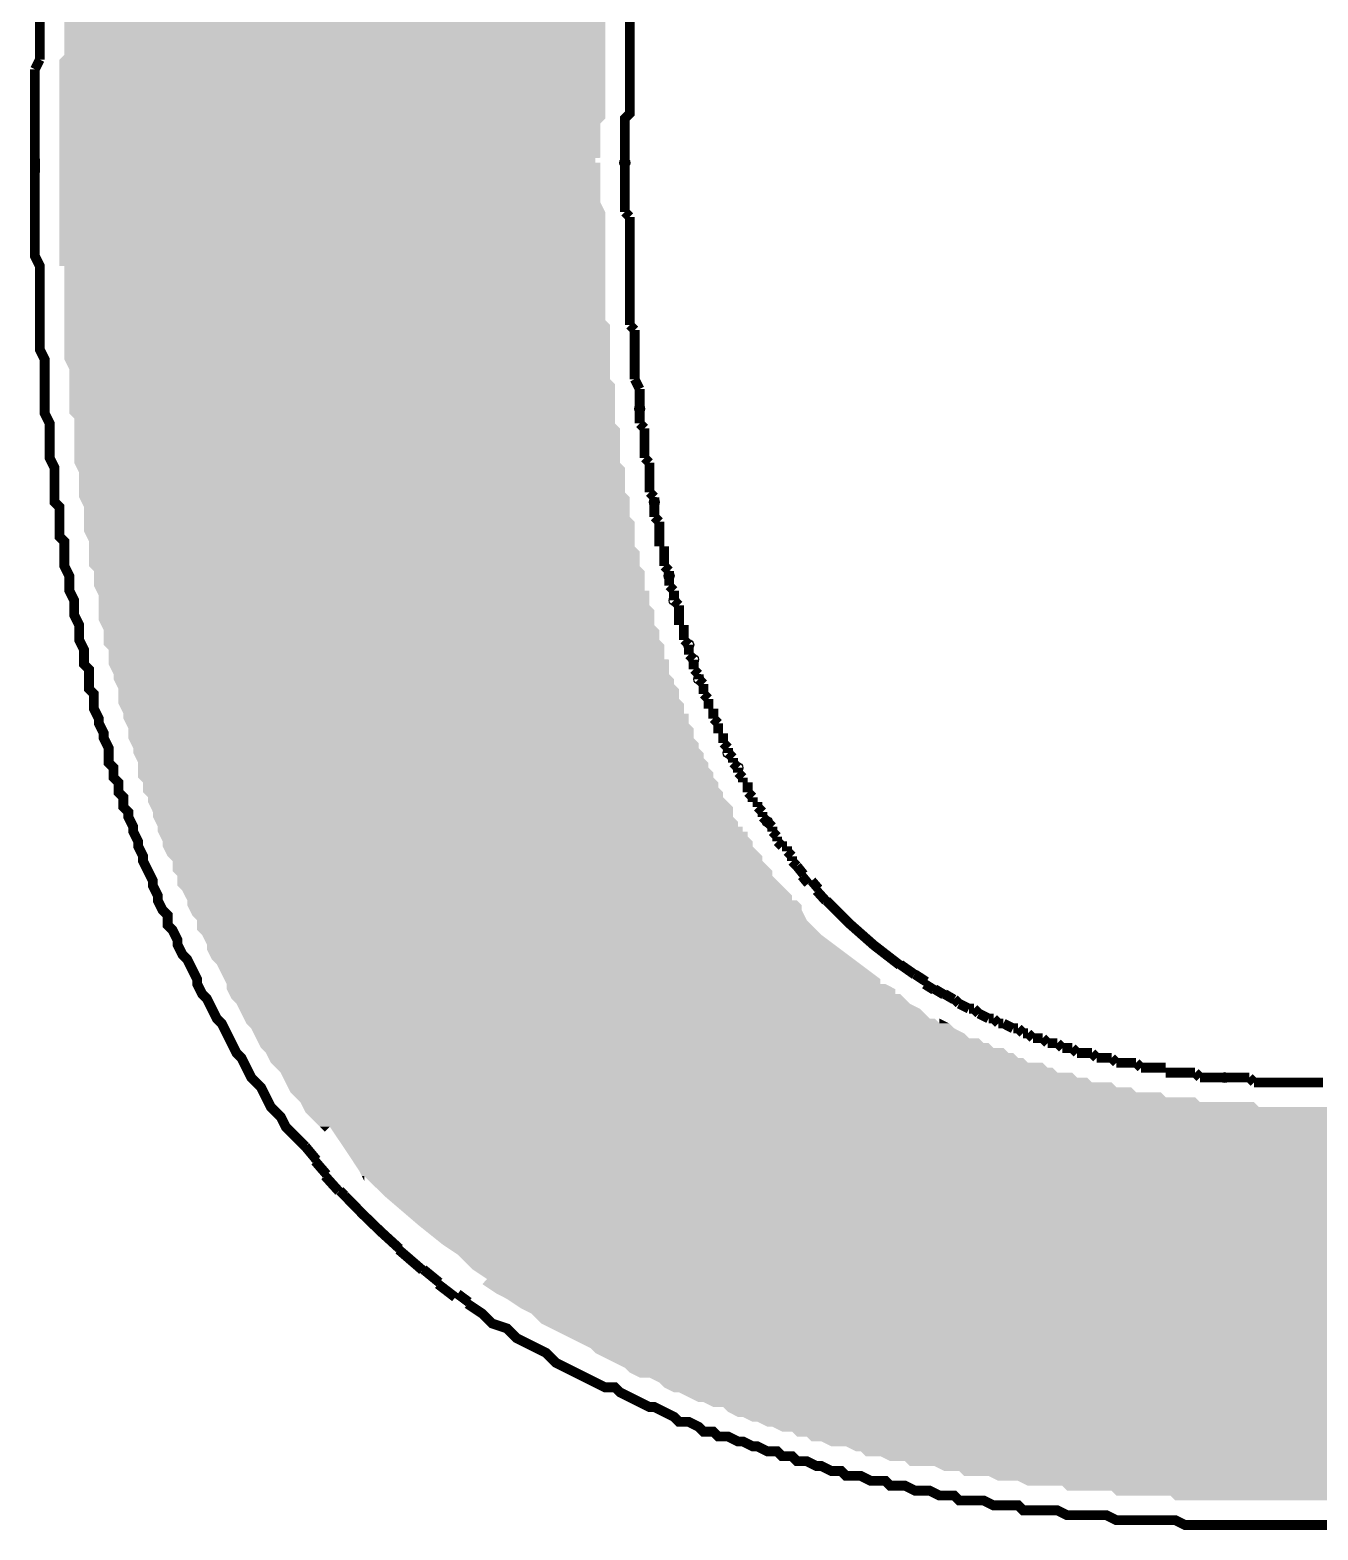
# Model space of a CAD drawing. Extents: x -0.05 to 0.95, y -0.15 to 2.1.
# Drawn here: x 0.7686 to 0.7948, y 1.1339 to 1.1644 of the extents above; entities that cross this region are included whole.
import ezdxf

# ---------------------------------------------------------------- set-up
doc = ezdxf.new("R2010")
doc.units = 0
doc.layers.get('0').update_dxf_attribs({"linetype": 'CONTINUOUS'})
doc.layers.add('BOOST_CLICK_V100A_GTO', color=14, linetype='CONTINUOUS')

# ---------------------------------------------------------------- blocks, each defined once
blk = doc.blocks.new('ROUND_69')
blk.add_circle((0, 0), 0.0001)

msp = doc.modelspace()

# ---------------------------------------------------------------- linework, layer by layer
at = {"layer": 'BOOST_CLICK_V100A_GTO', "const_width": 0.0002}
for points in [[(0.7688, 1.1645), (0.7688, 1.1647)], [(0.7688, 1.1643), (0.7688, 1.1645)], [(0.7807, 1.1618), (0.7807, 1.162), (0.7807, 1.1621), (0.7807, 1.1622), (0.7807, 1.1623), (0.7807, 1.1625), (0.7807, 1.1626), (0.7808, 1.1627), (0.7808, 1.1628), (0.7808, 1.1629), (0.7808, 1.1631), (0.7808, 1.1632), (0.7808, 1.1633), (0.7808, 1.1634), (0.7808, 1.1635), (0.7808, 1.1637), (0.7808, 1.1638), (0.7808, 1.1639), (0.7808, 1.164), (0.7808, 1.1641), (0.7808, 1.1642), (0.7808, 1.1644), (0.7808, 1.1645), (0.7808, 1.1646)], [(0.7688, 1.1641), (0.7688, 1.1643)], [(0.7688, 1.164), (0.7688, 1.1641)], [(0.7687, 1.1636), (0.7688, 1.1638)], [(0.7688, 1.1638), (0.7688, 1.164)], [(0.7687, 1.1634), (0.7687, 1.1636)], [(0.7687, 1.1632), (0.7687, 1.1634)], [(0.7687, 1.1631), (0.7687, 1.1632)], [(0.7687, 1.1629), (0.7687, 1.1631)], [(0.7687, 1.1627), (0.7687, 1.1629)], [(0.7687, 1.1625), (0.7687, 1.1627)], [(0.7687, 1.1623), (0.7687, 1.1625)], [(0.7687, 1.1621), (0.7687, 1.1623)], [(0.7687, 1.1619), (0.7687, 1.1621)], [(0.7687, 1.1619), (0.7687, 1.1618)], [(0.7687, 1.1618), (0.768701, 1.1615)], [(0.7807, 1.1618), (0.7807, 1.1617)], [(0.7807, 1.1617), (0.7807, 1.1615)], [(0.7687, 1.1615), (0.7687, 1.1613), (0.7687, 1.1611), (0.7687, 1.1609), (0.7687, 1.1607), (0.7687, 1.1606), (0.7687, 1.1604), (0.7687, 1.1602), (0.7687, 1.16), (0.7687, 1.1598), (0.7688, 1.1596), (0.7688, 1.1594), (0.7688, 1.1592), (0.7688, 1.159), (0.7688, 1.1588), (0.7688, 1.1586), (0.7688, 1.1584), (0.7688, 1.1582), (0.7688, 1.1581), (0.7688, 1.1579), (0.7689, 1.1577), (0.7689, 1.1575), (0.7689, 1.1573), (0.7689, 1.1571), (0.7689, 1.157), (0.7689, 1.1568), (0.7689, 1.1566), (0.769, 1.1564), (0.769, 1.1562), (0.769, 1.1561), (0.769, 1.1559), (0.769, 1.1557), (0.7691, 1.1555), (0.7691, 1.1553), (0.7691, 1.1552), (0.7691, 1.155), (0.7691, 1.1548), (0.7692, 1.1547), (0.7692, 1.1545), (0.7692, 1.1543), (0.7692, 1.1541), (0.7693, 1.154), (0.7693, 1.1538), (0.7693, 1.1536), (0.7693, 1.1535), (0.7694, 1.1533), (0.7694, 1.1531), (0.7694, 1.153), (0.7695, 1.1528), (0.7695, 1.1526), (0.7695, 1.1525), (0.7696, 1.1523), (0.7696, 1.1521), (0.7696, 1.152), (0.7697, 1.1518), (0.7697, 1.1517), (0.7697, 1.1515), (0.7698, 1.1514), (0.7698, 1.1512), (0.7698, 1.151), (0.7699, 1.1509), (0.7699, 1.1507), (0.7699, 1.1506), (0.77, 1.1504), (0.77, 1.1503), (0.7701, 1.1501), (0.7701, 1.15), (0.7702, 1.1498), (0.7702, 1.1497), (0.7702, 1.1495), (0.7703, 1.1494), (0.7703, 1.1492), (0.7704, 1.1491), (0.7704, 1.1489), (0.7705, 1.1488), (0.7705, 1.1486), (0.7706, 1.1485), (0.7706, 1.1484), (0.7707, 1.1482), (0.7707, 1.1481), (0.7708, 1.1479), (0.7708, 1.1478), (0.7709, 1.1476), (0.7709, 1.1475), (0.771, 1.1473), (0.7711, 1.1471), (0.7711, 1.147), (0.7712, 1.1468), (0.7712, 1.1467), (0.7713, 1.1465), (0.7714, 1.1464), (0.7714, 1.1462), (0.7715, 1.1461), (0.7716, 1.1459), (0.7716, 1.1458), (0.7717, 1.1456), (0.7718, 1.1455), (0.7719, 1.1453), (0.772, 1.1451), (0.772, 1.145), (0.7721, 1.1448), (0.7722, 1.1447), (0.7723, 1.1445), (0.7724, 1.1443), (0.7725, 1.1442), (0.7726, 1.144), (0.7727, 1.1438), (0.7728, 1.1436), (0.7729, 1.1435), (0.773, 1.1433), (0.7731, 1.1431), (0.7733, 1.1429), (0.7734, 1.1427), (0.7735, 1.1425), (0.7737, 1.1423), (0.7738, 1.1421), (0.774, 1.1419), (0.7742, 1.1417)], [(0.7807, 1.1615), (0.7807, 1.1614)], [(0.7807, 1.1614), (0.7807, 1.1613)], [(0.7807, 1.1613), (0.7807, 1.1611)], [(0.7807, 1.1611), (0.7807, 1.161)], [(0.7807, 1.161), (0.7807, 1.1609)], [(0.7807, 1.1609), (0.7807, 1.1607)], [(0.7807, 1.1607), (0.7808, 1.1606)], [(0.7808, 1.1606), (0.7808, 1.1605)], [(0.7808, 1.1605), (0.7808, 1.1603)], [(0.7808, 1.1603), (0.7808, 1.1602)], [(0.7808, 1.1602), (0.7808, 1.1601)], [(0.7808, 1.1601), (0.7808, 1.1599)], [(0.7808, 1.1599), (0.7808, 1.1598)], [(0.7808, 1.1598), (0.7808, 1.1597)], [(0.7808, 1.1597), (0.7808, 1.1596)], [(0.7808, 1.1596), (0.7808, 1.1594)], [(0.7808, 1.1594), (0.7808, 1.1593)], [(0.7808, 1.1593), (0.7808, 1.1592)], [(0.7808, 1.1592), (0.7808, 1.1591)], [(0.7808, 1.1591), (0.7808, 1.1589)], [(0.7808, 1.1589), (0.7808, 1.1588)], [(0.7808, 1.1588), (0.7808, 1.1587)], [(0.7808, 1.1587), (0.7808, 1.1586)], [(0.7808, 1.1586), (0.7808, 1.1584)], [(0.7808, 1.1584), (0.7809, 1.1583)], [(0.7809, 1.1583), (0.7809, 1.1582)], [(0.7809, 1.1582), (0.7809, 1.1581)], [(0.7809, 1.1581), (0.7809, 1.158)], [(0.7809, 1.158), (0.7809, 1.1579)], [(0.7809, 1.1579), (0.7809, 1.1578)], [(0.7809, 1.1578), (0.7809, 1.1577)], [(0.7809, 1.1577), (0.7809, 1.1576)], [(0.7809, 1.1576), (0.7809, 1.1575)], [(0.7809, 1.1575), (0.7809, 1.1574)], [(0.7809, 1.1574), (0.7809, 1.1573)], [(0.7809, 1.1573), (0.781, 1.1571)], [(0.781, 1.1571), (0.781, 1.157)], [(0.781, 1.157), (0.781, 1.1569)], [(0.781, 1.1569), (0.781, 1.1568)], [(0.781, 1.1568), (0.781, 1.1567)], [(0.781, 1.1567), (0.781, 1.1566)], [(0.781, 1.1566), (0.781, 1.1565)], [(0.781, 1.1565), (0.781, 1.1564)], [(0.781, 1.1564), (0.7811, 1.1563)], [(0.7811, 1.1563), (0.7811, 1.1562)], [(0.7811, 1.1562), (0.7811, 1.1561)], [(0.7811, 1.1561), (0.7811, 1.156)], [(0.7811, 1.156), (0.7811, 1.1559)], [(0.7811, 1.1559), (0.7811, 1.1558)], [(0.7811, 1.1558), (0.7811, 1.1557)], [(0.7811, 1.1557), (0.7812, 1.1556)], [(0.7812, 1.1556), (0.7812, 1.1555)], [(0.7812, 1.1555), (0.7812, 1.1554)], [(0.7812, 1.1554), (0.7812, 1.1553)], [(0.7812, 1.1553), (0.7812, 1.1552)], [(0.7812, 1.1552), (0.7812, 1.1551)], [(0.7812, 1.1551), (0.7812, 1.155)], [(0.7812, 1.155), (0.7813, 1.1549)], [(0.7813, 1.1549), (0.7813, 1.1548)], [(0.7813, 1.1548), (0.7813, 1.1547)], [(0.7813, 1.1547), (0.7813, 1.1546)], [(0.7813, 1.1546), (0.7813, 1.1545)], [(0.7813, 1.1545), (0.7814, 1.1544)], [(0.7814, 1.1544), (0.7814, 1.1543)], [(0.7814, 1.1543), (0.7814, 1.1542)], [(0.7814, 1.1542), (0.7814, 1.1541)], [(0.7814, 1.1541), (0.7814, 1.154)], [(0.7814, 1.154), (0.7814, 1.1539)], [(0.7814, 1.1539), (0.7815, 1.1539)], [(0.7815, 1.1539), (0.7815, 1.1538)], [(0.7815, 1.1538), (0.7815, 1.1537)], [(0.7815, 1.1537), (0.7815, 1.1536)], [(0.7815, 1.1536), (0.7815, 1.1535)], [(0.7815, 1.1535), (0.7816, 1.1534)], [(0.7816, 1.1534), (0.7816, 1.1533)], [(0.7816, 1.1533), (0.7816, 1.1532)], [(0.7816, 1.1532), (0.7816, 1.1531)], [(0.7816, 1.1531), (0.7817, 1.153)], [(0.7817, 1.153), (0.7817, 1.1529)], [(0.7817, 1.1529), (0.7817, 1.1528)], [(0.7817, 1.1528), (0.7818, 1.1527)], [(0.7818, 1.1527), (0.7818, 1.1526)], [(0.7818, 1.1526), (0.7818, 1.1525)], [(0.7818, 1.1525), (0.7818, 1.1524)], [(0.7818, 1.1524), (0.7818, 1.1523)], [(0.7818, 1.1523), (0.7819, 1.1523)], [(0.7819, 1.1523), (0.7819, 1.1522)], [(0.7819, 1.1522), (0.7819, 1.1521)], [(0.7819, 1.1521), (0.7819, 1.152)], [(0.7819, 1.152), (0.782, 1.1519)], [(0.782, 1.1519), (0.782, 1.1518)], [(0.782, 1.1518), (0.782, 1.1517)], [(0.782, 1.1517), (0.7821, 1.1516)], [(0.7821, 1.1516), (0.7821, 1.1515)], [(0.7821, 1.1515), (0.7821, 1.1514)], [(0.7821, 1.1514), (0.7822, 1.1513)], [(0.7822, 1.1513), (0.7822, 1.1512)], [(0.7822, 1.1512), (0.7823, 1.1511)], [(0.7823, 1.1511), (0.7823, 1.151)], [(0.7823, 1.151), (0.7823, 1.1509)], [(0.7823, 1.1509), (0.7824, 1.1508)], [(0.7824, 1.1508), (0.7824, 1.1507)], [(0.7824, 1.1507), (0.7824, 1.1506)], [(0.7824, 1.1506), (0.7825, 1.1506)], [(0.7825, 1.1506), (0.7825, 1.1505)], [(0.7825, 1.1505), (0.7825, 1.1504)], [(0.7825, 1.1504), (0.7826, 1.1503)], [(0.7826, 1.1503), (0.7826, 1.1502)], [(0.7826, 1.1502), (0.7826, 1.1501)], [(0.7826, 1.1501), (0.7827, 1.1501)], [(0.7827, 1.1501), (0.7827, 1.15)], [(0.7827, 1.15), (0.7827, 1.1499)], [(0.7827, 1.1499), (0.7828, 1.1498)], [(0.7828, 1.1498), (0.7828, 1.1497)], [(0.7828, 1.1497), (0.7829, 1.1496)], [(0.7829, 1.1496), (0.7829, 1.1495)], [(0.7829, 1.1495), (0.783, 1.1494)], [(0.783, 1.1494), (0.783, 1.1493)], [(0.783, 1.1493), (0.7831, 1.1492)], [(0.7831, 1.1492), (0.7831, 1.1491)], [(0.7831, 1.1491), (0.7832, 1.1491)], [(0.7832, 1.1491), (0.7832, 1.149)], [(0.7832, 1.149), (0.7832, 1.1489)], [(0.7832, 1.1489), (0.7833, 1.1488)], [(0.7833, 1.1488), (0.7833, 1.1487)], [(0.7833, 1.1487), (0.7834, 1.1487)], [(0.7834, 1.1487), (0.7834, 1.1486)], [(0.7834, 1.1486), (0.7835, 1.1485)], [(0.7835, 1.1485), (0.7835, 1.1484)], [(0.7835, 1.1484), (0.7836, 1.1483)], [(0.7836, 1.1483), (0.7837, 1.1482)], [(0.7837, 1.1482), (0.7837, 1.1481)], [(0.7837, 1.1481), (0.7838, 1.148)], [(0.7838, 1.148), (0.7838, 1.1479)], [(0.7838, 1.1479), (0.7839, 1.1478)], [(0.7839, 1.1478), (0.784, 1.1478)], [(0.784, 1.1478), (0.784, 1.1477)], [(0.784, 1.1477), (0.7841, 1.1476)], [(0.7841, 1.1476), (0.7841, 1.1475)], [(0.7841, 1.1475), (0.7842, 1.1474)], [(0.7842, 1.1474), (0.784336, 1.147229)], [(0.7843, 1.1472), (0.78443, 1.147042)], [(0.7845, 1.1471), (0.784641, 1.146936)], [(0.7846, 1.1469), (0.784789, 1.14669)], [(0.7863, 1.1454), (0.786595, 1.145193)], [(0.7866, 1.1452), (0.786831, 1.145048)], [(0.7868, 1.145), (0.786989, 1.144882)], [(0.787, 1.1449), (0.787191, 1.144785)], [(0.7872, 1.1448), (0.787393, 1.144688)], [(0.7874, 1.1447), (0.7875, 1.1446)], [(0.7875, 1.1446), (0.7877, 1.1445)], [(0.7877, 1.1445), (0.7878, 1.1445)], [(0.7878, 1.1445), (0.7879, 1.1444)], [(0.7879, 1.1444), (0.7881, 1.1443)], [(0.7881, 1.1443), (0.7882, 1.1443)], [(0.7882, 1.1443), (0.7883, 1.1442)], [(0.7883, 1.1442), (0.7884, 1.1442)], [(0.7884, 1.1442), (0.7886, 1.1441)], [(0.7886, 1.1441), (0.7887, 1.1441)], [(0.7887, 1.1441), (0.7888, 1.144)], [(0.7888, 1.144), (0.7889, 1.144)], [(0.7889, 1.144), (0.789, 1.1439)], [(0.789, 1.1439), (0.7891, 1.1439)], [(0.7891, 1.1439), (0.7892, 1.1439)], [(0.7892, 1.1439), (0.7893, 1.1438)], [(0.7893, 1.1438), (0.7894, 1.1438)], [(0.7894, 1.1438), (0.7895, 1.1438)], [(0.7895, 1.1438), (0.7896, 1.1437)], [(0.7896, 1.1437), (0.7897, 1.1437)], [(0.7897, 1.1437), (0.7898, 1.1437)], [(0.7898, 1.1437), (0.7899, 1.1436)], [(0.7899, 1.1436), (0.79, 1.1436)], [(0.79, 1.1436), (0.7901, 1.1436)], [(0.7901, 1.1436), (0.7902, 1.1436)], [(0.7902, 1.1436), (0.7903, 1.1435)], [(0.7903, 1.1435), (0.7904, 1.1435)], [(0.7904, 1.1435), (0.7905, 1.1435)], [(0.7905, 1.1435), (0.7906, 1.1435)], [(0.7906, 1.1435), (0.7907, 1.1434)], [(0.7907, 1.1434), (0.7908, 1.1434)], [(0.7908, 1.1434), (0.7909, 1.1434)], [(0.7909, 1.1434), (0.791, 1.1434)], [(0.791, 1.1434), (0.7911, 1.1434)], [(0.7911, 1.1434), (0.7912, 1.1433)], [(0.7912, 1.1433), (0.7913, 1.1433)], [(0.7913, 1.1433), (0.7914, 1.1433)], [(0.7914, 1.1433), (0.7915, 1.1433)], [(0.7915, 1.1433), (0.7916, 1.1433)], [(0.7916, 1.1433), (0.7917, 1.1433)], [(0.7917, 1.1433), (0.7917, 1.1432)], [(0.7917, 1.1432), (0.7918, 1.1432)], [(0.7918, 1.1432), (0.7919, 1.1432)], [(0.7919, 1.1432), (0.792, 1.1432)], [(0.792, 1.1432), (0.7921, 1.1432)], [(0.7921, 1.1432), (0.7922, 1.1432)], [(0.7922, 1.1432), (0.7923, 1.1432)], [(0.7923, 1.1432), (0.7924, 1.1431)], [(0.7924, 1.1431), (0.7925, 1.1431)], [(0.7925, 1.1431), (0.7926, 1.1431)], [(0.7926, 1.1431), (0.7927, 1.1431)], [(0.7927, 1.1431), (0.7928, 1.1431)], [(0.7928, 1.1431), (0.7929, 1.1431)], [(0.7929, 1.1431), (0.793, 1.1431)], [(0.793, 1.1431), (0.7931, 1.1431)], [(0.7931, 1.1431), (0.7932, 1.1431)], [(0.7932, 1.1431), (0.7933, 1.1431)], [(0.7933, 1.1431), (0.7934, 1.1431)], [(0.7934, 1.1431), (0.7935, 1.143)], [(0.7935, 1.143), (0.7936, 1.143)], [(0.7936, 1.143), (0.7937, 1.143)], [(0.7937, 1.143), (0.7938, 1.143)], [(0.7938, 1.143), (0.7939, 1.143)], [(0.7939, 1.143), (0.794, 1.143)], [(0.794, 1.143), (0.7941, 1.143)], [(0.7941, 1.143), (0.7942, 1.143)], [(0.7942, 1.143), (0.7943, 1.143)], [(0.7943, 1.143), (0.7944, 1.143)], [(0.7944, 1.143), (0.7945, 1.143)], [(0.7945, 1.143), (0.7946, 1.143)], [(0.7946, 1.143), (0.7947, 1.143)], [(0.7947, 1.143), (0.7948, 1.143)], [(0.7948, 1.143), (0.7949, 1.143)], [(0.7742, 1.1417), (0.774429, 1.141424)], [(0.7744, 1.1414), (0.774633, 1.141129)], [(0.7746, 1.1411), (0.774884, 1.140785)], [(0.7749, 1.1408), (0.775, 1.1407)], [(0.7761, 1.1396), (0.776585, 1.139182)], [(0.7766, 1.1392), (0.776926, 1.138933)], [(0.7769, 1.1389), (0.777249, 1.138632)], [(0.7773, 1.1387), (0.777524, 1.138534)], [(0.7775, 1.1385), (0.7778, 1.1383), (0.778, 1.1381), (0.7783, 1.138), (0.7785, 1.1378), (0.7787, 1.1377), (0.7789, 1.1376), (0.7791, 1.1375), (0.7793, 1.1373), (0.7795, 1.1372), (0.7797, 1.1371), (0.7799, 1.137), (0.7801, 1.1369), (0.7803, 1.1368), (0.7805, 1.1368), (0.7806, 1.1367), (0.7808, 1.1366), (0.781, 1.1365), (0.7812, 1.1364), (0.7813, 1.1364), (0.7815, 1.1363), (0.7817, 1.1362), (0.7818, 1.1361), (0.782, 1.1361), (0.7822, 1.136), (0.7823, 1.1359), (0.7825, 1.1359), (0.7826, 1.1358), (0.7828, 1.1358), (0.783, 1.1357), (0.7831, 1.1357), (0.7833, 1.1356), (0.7834, 1.1356), (0.7836, 1.1355), (0.7838, 1.1355), (0.7839, 1.1354), (0.7841, 1.1354), (0.7842, 1.1353), (0.7844, 1.1353), (0.7846, 1.1352), (0.7847, 1.1352), (0.7849, 1.1351), (0.7851, 1.1351), (0.7852, 1.135), (0.7854, 1.135), (0.7855, 1.135), (0.7857, 1.1349), (0.7858, 1.1349), (0.786, 1.1349), (0.7861, 1.1348), (0.7863, 1.1348), (0.7864, 1.1348), (0.7866, 1.1347), (0.7867, 1.1347), (0.7869, 1.1347), (0.7871, 1.1346), (0.7872, 1.1346), (0.7874, 1.1346), (0.7875, 1.1345), (0.7877, 1.1345), (0.7879, 1.1345), (0.788, 1.1345), (0.7882, 1.1344), (0.7883, 1.1344), (0.7885, 1.1344), (0.7887, 1.1344), (0.7888, 1.1343), (0.789, 1.1343), (0.7892, 1.1343), (0.7893, 1.1343), (0.7895, 1.1343), (0.7897, 1.1342), (0.7898, 1.1342), (0.79, 1.1342), (0.7902, 1.1342), (0.7903, 1.1342), (0.7905, 1.1342), (0.7907, 1.1341), (0.7909, 1.1341), (0.791, 1.1341), (0.7912, 1.1341), (0.7914, 1.1341), (0.7916, 1.1341), (0.7917, 1.1341), (0.7919, 1.1341), (0.7921, 1.134), (0.7923, 1.134), (0.7924, 1.134), (0.7926, 1.134), (0.7928, 1.134), (0.793, 1.134), (0.7932, 1.134), (0.7933, 1.134), (0.7935, 1.134), (0.7937, 1.134), (0.7939, 1.134), (0.7941, 1.134), (0.7943, 1.134), (0.7945, 1.134), (0.7946, 1.134), (0.7948, 1.134), (0.795, 1.134)]]:
    msp.add_lwpolyline(points, dxfattribs=at)
for points in [[(0.7848, 1.1467, 0.048523), (0.78629, 1.145386)], [(0.775, 1.1407, 0.022251), (0.776117, 1.139619)]]:
    msp.add_lwpolyline(points, format="xyb", dxfattribs=at)
at = {"layer": 'BOOST_CLICK_V100A_GTO'}
for points in [[(0.7693, 1.1639), (0.7693, 1.1646), (0.7803, 1.1639), (0.7803, 1.1646)], [(0.7692, 1.1638), (0.7693, 1.1639), (0.7803, 1.1638), (0.7803, 1.1639)], [(0.7692, 1.1626), (0.7692, 1.1638), (0.7803, 1.1626), (0.7803, 1.1638)], [(0.7692, 1.1625), (0.7692, 1.1626), (0.7802, 1.1625), (0.7803, 1.1626)], [(0.7692, 1.161801), (0.7692, 1.1625), (0.7802, 1.161801), (0.7802, 1.1625)], [(0.7692, 1.161799), (0.7692, 1.161801), (0.7801, 1.161799), (0.7802, 1.161801)], [(0.7692, 1.161701), (0.7692, 1.161799), (0.7801, 1.161701), (0.7801, 1.161799)], [(0.7692, 1.1617), (0.7692, 1.161701), (0.780199, 1.1617), (0.7801, 1.161701)], [(0.7692, 1.1609), (0.7692, 1.1617), (0.7802, 1.1609), (0.780199, 1.1617)], [(0.7692, 1.1607), (0.7692, 1.1609), (0.7803, 1.1607), (0.7802, 1.1609)], [(0.7692, 1.159601), (0.7692, 1.1607), (0.7803, 1.159601), (0.7803, 1.1607)], [(0.769299, 1.1596), (0.7692, 1.159601), (0.7803, 1.1596), (0.7803, 1.159601)], [(0.7693, 1.1585), (0.769299, 1.1596), (0.7803, 1.1585), (0.7803, 1.1596)], [(0.7693, 1.1584), (0.7693, 1.1585), (0.7804, 1.1584), (0.7803, 1.1585)], [(0.7693, 1.1577), (0.7693, 1.1584), (0.7804, 1.1577), (0.7804, 1.1584)], [(0.7694, 1.1575), (0.7693, 1.1577), (0.7804, 1.1575), (0.7804, 1.1577)], [(0.7694, 1.1573), (0.7694, 1.1575), (0.7804, 1.1573), (0.7804, 1.1575)], [(0.7694, 1.1572), (0.7694, 1.1573), (0.7805, 1.1572), (0.7804, 1.1573)], [(0.7694, 1.1566), (0.7694, 1.1572), (0.7805, 1.1566), (0.7805, 1.1572)], [(0.7695, 1.1565), (0.7694, 1.1566), (0.7805, 1.1565), (0.7805, 1.1566)], [(0.7695, 1.1564), (0.7695, 1.1565), (0.7805, 1.1564), (0.7805, 1.1565)], [(0.7695, 1.1563), (0.7695, 1.1564), (0.7806, 1.1563), (0.7805, 1.1564)], [(0.7695, 1.1556), (0.7695, 1.1563), (0.7806, 1.1556), (0.7806, 1.1563)], [(0.76955, 1.1555), (0.7695, 1.1556), (0.7807, 1.1555), (0.7806, 1.1556)], [(0.7696, 1.1554), (0.76955, 1.1555), (0.7807, 1.1554), (0.7807, 1.1555)], [(0.7696, 1.155), (0.7696, 1.1554), (0.7807, 1.155), (0.7807, 1.1554)], [(0.7696, 1.1549), (0.7696, 1.155), (0.7808, 1.1549), (0.7807, 1.155)], [(0.7697, 1.1547), (0.7696, 1.1549), (0.7808, 1.1547), (0.7808, 1.1549)], [(0.7697, 1.1545), (0.7697, 1.1547), (0.7808, 1.1545), (0.7808, 1.1547)], [(0.7697, 1.1544), (0.7697, 1.1545), (0.7809, 1.1544), (0.7808, 1.1545)], [(0.7697, 1.1542), (0.7697, 1.1544), (0.7809, 1.1542), (0.7809, 1.1544)], [(0.7698, 1.154), (0.7697, 1.1542), (0.7809, 1.154), (0.7809, 1.1542)], [(0.7698, 1.1539), (0.7698, 1.154), (0.7809, 1.1539), (0.7809, 1.154)], [(0.7698, 1.1538), (0.7698, 1.1539), (0.781, 1.1538), (0.7809, 1.1539)], [(0.7698, 1.1535), (0.7698, 1.1538), (0.781, 1.1535), (0.781, 1.1538)], [(0.7699, 1.1534), (0.7698, 1.1535), (0.7811, 1.1534), (0.781, 1.1535)], [(0.7699, 1.1531), (0.7699, 1.1534), (0.7811, 1.1531), (0.7811, 1.1534)], [(0.76995, 1.153001), (0.7699, 1.1531), (0.7811, 1.153001), (0.7811, 1.1531)], [(0.76995, 1.153), (0.76995, 1.153001), (0.781199, 1.153), (0.7811, 1.153001)], [(0.77, 1.1529), (0.76995, 1.153), (0.781199, 1.1529), (0.781199, 1.153)], [(0.77, 1.1527), (0.77, 1.1529), (0.7812, 1.1527), (0.781199, 1.1529)], [(0.77, 1.1526), (0.77, 1.1527), (0.7813, 1.1526), (0.7812, 1.1527)], [(0.77, 1.1524), (0.77, 1.1526), (0.7813, 1.1524), (0.7813, 1.1526)], [(0.77005, 1.1523), (0.77, 1.1524), (0.7813, 1.1523), (0.7813, 1.1524)], [(0.7701, 1.1522), (0.77005, 1.1523), (0.7814, 1.1522), (0.7813, 1.1523)], [(0.7701, 1.152), (0.7701, 1.1522), (0.7814, 1.152), (0.7814, 1.1522)], [(0.7701, 1.1519), (0.7701, 1.152), (0.7815, 1.1519), (0.7814, 1.152)], [(0.7702, 1.1518), (0.7701, 1.1519), (0.7815, 1.1518), (0.7815, 1.1519)], [(0.7702, 1.151601), (0.7702, 1.1518), (0.7815, 1.151601), (0.7815, 1.1518)], [(0.7702, 1.1516), (0.7702, 1.151601), (0.781599, 1.1516), (0.7815, 1.151601)], [(0.7702, 1.1515), (0.7702, 1.1516), (0.781599, 1.1515), (0.781599, 1.1516)], [(0.7703, 1.1513), (0.7702, 1.1515), (0.7816, 1.1513), (0.781599, 1.1515)], [(0.7703, 1.1512), (0.7703, 1.1513), (0.7817, 1.1512), (0.7816, 1.1513)], [(0.77035, 1.1511), (0.7703, 1.1512), (0.7817, 1.1511), (0.7817, 1.1512)], [(0.7704, 1.151), (0.77035, 1.1511), (0.7818, 1.151), (0.7817, 1.1511)], [(0.7704, 1.1508), (0.7704, 1.151), (0.7818, 1.1508), (0.7818, 1.151)], [(0.7704, 1.1507), (0.7704, 1.1508), (0.7819, 1.1507), (0.7818, 1.1508)], [(0.7705, 1.150501), (0.7704, 1.1507), (0.7819, 1.150501), (0.7819, 1.1507)], [(0.7705, 1.1505), (0.7705, 1.150501), (0.781974, 1.1505), (0.7819, 1.150501)], [(0.7705, 1.1504), (0.7705, 1.1505), (0.782, 1.1504), (0.781999, 1.1505)], [(0.7705, 1.1505), (0.7705, 1.1505), (0.781999, 1.1505), (0.781974, 1.1505)], [(0.77055, 1.1503), (0.7705, 1.1504), (0.782, 1.1503), (0.782, 1.1504)], [(0.7706, 1.1502), (0.77055, 1.1503), (0.7821, 1.1502), (0.782, 1.1503)], [(0.7706, 1.15), (0.7706, 1.1502), (0.7821, 1.15), (0.7821, 1.1502)], [(0.77065, 1.1499), (0.7706, 1.15), (0.7822, 1.1499), (0.7821, 1.15)], [(0.7707, 1.1498), (0.77065, 1.1499), (0.7822, 1.1498), (0.7822, 1.1499)], [(0.7707, 1.1497), (0.7707, 1.1498), (0.7823, 1.1497), (0.7822, 1.1498)], [(0.77075, 1.1496), (0.7707, 1.1497), (0.7823, 1.1496), (0.7823, 1.1497)], [(0.7708, 1.1495), (0.77075, 1.1496), (0.7824, 1.1495), (0.7823, 1.1496)], [(0.7708, 1.1494), (0.7708, 1.1495), (0.7824, 1.1494), (0.7824, 1.1495)], [(0.7708, 1.1493), (0.7708, 1.1494), (0.7825, 1.1493), (0.7824, 1.1494)], [(0.7708, 1.1492), (0.7708, 1.1493), (0.7825, 1.1492), (0.7825, 1.1493)], [(0.7709, 1.1491), (0.7708, 1.1492), (0.7826, 1.1491), (0.7825, 1.1492)], [(0.7709, 1.149), (0.7709, 1.1491), (0.7826, 1.149), (0.7826, 1.1491)], [(0.7709, 1.1489), (0.7709, 1.149), (0.7827, 1.1489), (0.7826, 1.149)], [(0.771, 1.1488), (0.7709, 1.1489), (0.7827, 1.1488), (0.7827, 1.1489)], [(0.771, 1.1487), (0.771, 1.1488), (0.7828, 1.1487), (0.7827, 1.1488)], [(0.77105, 1.1486), (0.771, 1.1487), (0.7829, 1.1486), (0.7828, 1.1487)], [(0.7711, 1.1485), (0.77105, 1.1486), (0.7829, 1.1485), (0.7829, 1.1486)], [(0.7711, 1.1484), (0.7711, 1.1485), (0.7829, 1.1484), (0.7829, 1.1485)], [(0.77115, 1.1483), (0.7711, 1.1484), (0.783, 1.1483), (0.7829, 1.1484)], [(0.7712, 1.148201), (0.77115, 1.1483), (0.783, 1.148201), (0.783, 1.1483)], [(0.7712, 1.1482), (0.7712, 1.148201), (0.783074, 1.1482), (0.783, 1.148201)], [(0.7712, 1.148101), (0.7712, 1.1482), (0.7831, 1.148101), (0.783099, 1.1482)], [(0.7712, 1.1482), (0.7712, 1.1482), (0.783099, 1.1482), (0.783074, 1.1482)], [(0.7712, 1.1481), (0.7712, 1.148101), (0.783174, 1.1481), (0.7831, 1.148101)], [(0.77125, 1.148), (0.7712, 1.1481), (0.7832, 1.148), (0.783199, 1.1481)], [(0.7712, 1.1481), (0.7712, 1.1481), (0.783199, 1.1481), (0.783174, 1.1481)], [(0.7713, 1.1479), (0.77125, 1.148), (0.7833, 1.1479), (0.7832, 1.148)], [(0.7713, 1.1478), (0.7713, 1.1479), (0.7833, 1.1478), (0.7833, 1.1479)], [(0.7714, 1.1476), (0.7713, 1.1478), (0.7835, 1.1476), (0.7833, 1.1478)], [(0.7715, 1.1475), (0.7714, 1.1476), (0.7835, 1.1475), (0.7835, 1.1476)], [(0.7715, 1.1473), (0.7715, 1.1475), (0.7837, 1.1473), (0.7835, 1.1475)], [(0.7716, 1.1472), (0.7715, 1.1473), (0.7837, 1.1472), (0.7837, 1.1473)], [(0.7716, 1.147), (0.7716, 1.1472), (0.7839, 1.147), (0.7837, 1.1472)], [(0.7717, 1.1469), (0.7716, 1.147), (0.784, 1.1469), (0.7839, 1.147)], [(0.77175, 1.1468), (0.7717, 1.1469), (0.7841, 1.1468), (0.784, 1.1469)], [(0.7718, 1.146701), (0.77175, 1.1468), (0.7841, 1.146701), (0.7841, 1.1468)], [(0.7718, 1.1467), (0.7718, 1.146701), (0.784182, 1.1467), (0.7841, 1.146701)], [(0.7718, 1.1466), (0.7718, 1.1467), (0.7843, 1.1466), (0.7842, 1.1467)], [(0.7718, 1.1467), (0.7718, 1.1467), (0.7842, 1.1467), (0.784182, 1.1467)], [(0.77185, 1.1465), (0.7718, 1.1466), (0.7843, 1.1465), (0.7843, 1.1466)], [(0.7719, 1.1464), (0.77185, 1.1465), (0.78435, 1.1464), (0.7843, 1.1465)], [(0.772, 1.1463), (0.7719, 1.1464), (0.7844, 1.1463), (0.78435, 1.1464)], [(0.772, 1.1461), (0.772, 1.1463), (0.7846, 1.1461), (0.7844, 1.1463)], [(0.7721, 1.146), (0.772, 1.1461), (0.7847, 1.146), (0.7846, 1.1461)], [(0.7722, 1.1458), (0.7721, 1.146), (0.784967, 1.1458), (0.7847, 1.146)], [(0.7722, 1.1457), (0.7722, 1.1458), (0.7851, 1.1457), (0.784967, 1.1458)], [(0.7723, 1.1455), (0.7722, 1.1457), (0.785366, 1.1455), (0.7851, 1.1457)], [(0.7724, 1.1454), (0.7723, 1.1455), (0.7855, 1.1454), (0.785366, 1.1455)], [(0.77255, 1.1451), (0.7724, 1.1454), (0.7859, 1.1451), (0.7855, 1.1454)], [(0.7726, 1.145001), (0.77255, 1.1451), (0.7859, 1.145001), (0.7859, 1.1451)], [(0.7726, 1.145), (0.7726, 1.145001), (0.785982, 1.145), (0.7859, 1.145001)], [(0.7726, 1.1449), (0.7726, 1.145), (0.786199, 1.1449), (0.786, 1.145)], [(0.7726, 1.145), (0.7726, 1.145), (0.786, 1.145), (0.785982, 1.145)], [(0.77265, 1.144801), (0.7726, 1.1449), (0.7862, 1.144801), (0.786199, 1.1449)], [(0.77265, 1.1448), (0.77265, 1.144801), (0.7863, 1.1448), (0.7862, 1.144801)], [(0.7727, 1.1447), (0.77265, 1.1448), (0.7864, 1.1447), (0.7863, 1.1448)], [(0.7728, 1.1446), (0.7727, 1.1447), (0.7865, 1.1446), (0.7864, 1.1447)], [(0.77285, 1.1445), (0.7728, 1.1446), (0.7867, 1.1445), (0.7865, 1.1446)], [(0.77295, 1.1443), (0.77285, 1.1445), (0.7869, 1.1443), (0.7867, 1.1445)], [(0.772999, 1.144202), (0.77295, 1.1443), (0.787099, 1.144202), (0.787, 1.1443)], [(0.77295, 1.1443), (0.77295, 1.1443), (0.787, 1.1443), (0.7869, 1.1443)], [(0.773, 1.1442), (0.772999, 1.144202), (0.7873, 1.1442), (0.787297, 1.144202)], [(0.7731, 1.1441), (0.773, 1.1442), (0.7874, 1.1441), (0.7873, 1.1442)], [(0.77315, 1.144), (0.7731, 1.1441), (0.7876, 1.144), (0.7874, 1.1441)], [(0.787099, 1.144202), (0.7871, 1.144299), (0.787297, 1.144202), (0.7871, 1.144299)], [(0.7732, 1.1439), (0.77315, 1.144), (0.7877, 1.1439), (0.7876, 1.144)], [(0.77325, 1.1438), (0.7732, 1.1439), (0.788, 1.1438), (0.7879, 1.1439)], [(0.7732, 1.1439), (0.7732, 1.1439), (0.7879, 1.1439), (0.7877, 1.1439)], [(0.7733, 1.1437), (0.77325, 1.1438), (0.7882, 1.1437), (0.7881, 1.1438)], [(0.77325, 1.1438), (0.77325, 1.1438), (0.7881, 1.1438), (0.788, 1.1438)], [(0.7734, 1.1436), (0.7733, 1.1437), (0.7885, 1.1436), (0.7884, 1.1437)], [(0.7733, 1.1437), (0.7733, 1.1437), (0.7884, 1.1437), (0.788266, 1.1437)], [(0.7733, 1.1437), (0.7733, 1.1437), (0.788266, 1.1437), (0.7882, 1.1437)], [(0.77345, 1.1435), (0.7734, 1.1436), (0.7887, 1.1435), (0.7886, 1.1436)], [(0.7734, 1.1436), (0.7734, 1.1436), (0.7886, 1.1436), (0.7885, 1.1436)], [(0.7735, 1.1434), (0.77345, 1.1435), (0.7889, 1.1434), (0.7888, 1.1435)], [(0.77345, 1.1435), (0.77345, 1.1435), (0.7888, 1.1435), (0.7887, 1.1435)], [(0.7736, 1.1433), (0.7735, 1.1434), (0.7893, 1.1433), (0.7892, 1.1434)], [(0.7735, 1.1434), (0.7735, 1.1434), (0.7892, 1.1434), (0.789, 1.1434)], [(0.7735, 1.1434), (0.7735, 1.1434), (0.789, 1.1434), (0.7889, 1.1434)], [(0.7737, 1.1432), (0.7736, 1.1433), (0.7895, 1.1432), (0.7894, 1.1433)], [(0.7736, 1.1433), (0.7736, 1.1433), (0.7894, 1.1433), (0.7893, 1.1433)], [(0.77375, 1.1431), (0.7737, 1.1432), (0.7899, 1.1431), (0.7898, 1.1432)], [(0.7737, 1.1432), (0.7737, 1.1432), (0.7898, 1.1432), (0.7895, 1.1432)], [(0.7738, 1.143), (0.77375, 1.1431), (0.7902, 1.143), (0.7901, 1.1431)], [(0.77375, 1.1431), (0.77375, 1.1431), (0.7901, 1.1431), (0.7899, 1.1431)], [(0.77385, 1.1429), (0.7738, 1.143), (0.7907, 1.1429), (0.7906, 1.143)], [(0.7738, 1.143), (0.7738, 1.143), (0.7906, 1.143), (0.7902, 1.143)], [(0.7739, 1.1428), (0.77385, 1.1429), (0.7911, 1.1428), (0.791, 1.1429)], [(0.77385, 1.1429), (0.77385, 1.1429), (0.791, 1.1429), (0.7907, 1.1429)], [(0.774, 1.1427), (0.7739, 1.1428), (0.7917, 1.1427), (0.7916, 1.1428)], [(0.7739, 1.1428), (0.7739, 1.1428), (0.7916, 1.1428), (0.791266, 1.1428)], [(0.7739, 1.1428), (0.7739, 1.1428), (0.791266, 1.1428), (0.7911, 1.1428)], [(0.7741, 1.1426), (0.774, 1.1427), (0.7924, 1.1426), (0.7923, 1.1427)], [(0.774, 1.1427), (0.774, 1.1427), (0.7923, 1.1427), (0.7917, 1.1427)], [(0.77415, 1.1425), (0.7741, 1.1426), (0.7936, 1.1425), (0.7935, 1.1426)], [(0.7741, 1.1426), (0.7741, 1.1426), (0.7935, 1.1426), (0.7924, 1.1426)], [(0.7742, 1.1424), (0.77415, 1.1425), (0.8153, 1.1424), (0.8154, 1.1425)], [(0.77415, 1.1425), (0.77415, 1.1425), (0.7961, 1.1425), (0.7936, 1.1425)], [(0.7744, 1.1422), (0.7742, 1.1424), (0.815, 1.1422), (0.8152, 1.1424)], [(0.7742, 1.1424), (0.7742, 1.1424), (0.8152, 1.1424), (0.8153, 1.1424)], [(0.774501, 1.142099), (0.7744, 1.1422), (0.814933, 1.142099), (0.815, 1.1422)], [(0.774599, 1.142001), (0.774501, 1.142099), (0.774599, 1.142001), (0.774699, 1.142099)], [(0.774833, 1.1419), (0.774699, 1.142099), (0.8148, 1.1419), (0.814933, 1.142099)], [(0.7749, 1.1418), (0.774833, 1.1419), (0.814725, 1.1418), (0.8148, 1.1419)], [(0.7751, 1.1415), (0.7749, 1.1418), (0.8145, 1.1415), (0.814725, 1.1418)], [(0.7753, 1.1412), (0.7751, 1.1415), (0.81426, 1.1412), (0.8145, 1.1415)], [(0.775351, 1.141098), (0.7753, 1.1412), (0.814178, 1.141098), (0.81426, 1.1412)], [(0.775398, 1.141004), (0.775351, 1.141098), (0.775398, 1.141004), (0.7754, 1.141098)], [(0.775498, 1.141), (0.7754, 1.141098), (0.8141, 1.141), (0.814178, 1.141098)], [(0.7758, 1.1407), (0.775498, 1.141), (0.8139, 1.1407), (0.8141, 1.141)], [(0.776383, 1.1402), (0.7758, 1.1407), (0.8132, 1.1402), (0.8139, 1.1407)], [(0.7765, 1.1401), (0.776383, 1.1402), (0.81308, 1.1401), (0.8132, 1.1402)], [(0.777, 1.1397), (0.7765, 1.1401), (0.8126, 1.1397), (0.81308, 1.1401)], [(0.7773, 1.1395), (0.777, 1.1397), (0.8124, 1.1395), (0.8126, 1.1397)], [(0.7774, 1.1394), (0.7773, 1.1395), (0.8123, 1.1394), (0.8124, 1.1395)], [(0.7776, 1.1392), (0.7774, 1.1394), (0.8119, 1.1392), (0.8123, 1.1394)], [(0.777899, 1.139001), (0.7776, 1.1392), (0.811601, 1.139001), (0.8119, 1.1392)], [(0.777801, 1.138901), (0.777898, 1.139), (0.811501, 1.138901), (0.8116, 1.139)], [(0.777951, 1.1388), (0.777801, 1.138901), (0.8114, 1.1388), (0.811501, 1.138901)], [(0.777898, 1.139), (0.777899, 1.139001), (0.8116, 1.139), (0.811601, 1.139001)], [(0.7781, 1.1387), (0.777951, 1.1388), (0.8114, 1.1387), (0.8114, 1.1388)], [(0.7783, 1.1386), (0.778101, 1.1387), (0.8113, 1.1386), (0.8114, 1.1387)], [(0.7786, 1.1384), (0.7783, 1.1386), (0.8111, 1.1384), (0.8113, 1.1386)], [(0.7788, 1.1383), (0.7786, 1.1384), (0.811, 1.1383), (0.8111, 1.1384)], [(0.7789, 1.1382), (0.7788, 1.1383), (0.8107, 1.1382), (0.811, 1.1383)], [(0.779, 1.1381), (0.7789, 1.1382), (0.8105, 1.1381), (0.8107, 1.1382)], [(0.7794, 1.1379), (0.779, 1.1381), (0.8103, 1.1379), (0.8105, 1.1381)], [(0.78, 1.1376), (0.7794, 1.1379), (0.8097, 1.1376), (0.8103, 1.1379)], [(0.7801, 1.1375), (0.78, 1.1376), (0.8095, 1.1375), (0.8097, 1.1376)], [(0.7807, 1.1372), (0.7801, 1.1375), (0.8089, 1.1372), (0.8095, 1.1375)], [(0.7808, 1.1371), (0.7807, 1.1372), (0.8088, 1.1371), (0.8089, 1.1372)], [(0.781, 1.137), (0.7808, 1.1371), (0.8086, 1.137), (0.8088, 1.1371)], [(0.7814, 1.1369), (0.7812, 1.137), (0.8082, 1.1369), (0.8084, 1.137)], [(0.7812, 1.137), (0.7812, 1.137), (0.8084, 1.137), (0.8086, 1.137)], [(0.7815, 1.1368), (0.7814, 1.1369), (0.8081, 1.1368), (0.8082, 1.1369)], [(0.7817, 1.1367), (0.7815, 1.1368), (0.8079, 1.1367), (0.8081, 1.1368)], [(0.782, 1.1366), (0.7818, 1.1367), (0.8076, 1.1366), (0.8077, 1.1367)], [(0.7818, 1.1367), (0.7818, 1.1367), (0.8077, 1.1367), (0.8079, 1.1367)], [(0.7822, 1.1365), (0.782, 1.1366), (0.8074, 1.1365), (0.8076, 1.1366)], [(0.7825, 1.1364), (0.7823, 1.1365), (0.8071, 1.1364), (0.8072, 1.1365)], [(0.7823, 1.1365), (0.7823, 1.1365), (0.8072, 1.1365), (0.8074, 1.1365)], [(0.7828, 1.1363), (0.7827, 1.1364), (0.8069, 1.1363), (0.8071, 1.1364)], [(0.782801, 1.1363), (0.7828, 1.1363), (0.8067, 1.1363), (0.8069, 1.1363)], [(0.783, 1.1362), (0.782801, 1.1363), (0.8066, 1.1362), (0.8067, 1.1363)], [(0.7833, 1.1361), (0.7831, 1.1362), (0.8062, 1.1361), (0.8064, 1.1362)], [(0.7831, 1.1362), (0.7831, 1.1362), (0.8064, 1.1362), (0.8066, 1.1362)], [(0.7836, 1.136), (0.7834, 1.1361), (0.8059, 1.136), (0.8061, 1.1361)], [(0.7834, 1.1361), (0.7834, 1.1361), (0.8061, 1.1361), (0.8062, 1.1361)], [(0.7839, 1.1359), (0.7837, 1.136), (0.8056, 1.1359), (0.8058, 1.136)], [(0.7837, 1.136), (0.7837, 1.136), (0.8058, 1.136), (0.8059, 1.136)], [(0.7842, 1.1358), (0.7841, 1.1359), (0.8053, 1.1358), (0.8055, 1.1359)], [(0.7841, 1.1359), (0.7841, 1.1359), (0.8055, 1.1359), (0.8056, 1.1359)], [(0.7845, 1.1357), (0.7844, 1.1358), (0.805, 1.1357), (0.8051, 1.1358)], [(0.7844, 1.1358), (0.7844, 1.1358), (0.8051, 1.1358), (0.8053, 1.1358)], [(0.7849, 1.1356), (0.7847, 1.1357), (0.8047, 1.1356), (0.8048, 1.1357)], [(0.7847, 1.1357), (0.7847, 1.1357), (0.8048, 1.1357), (0.805, 1.1357)], [(0.7854, 1.1355), (0.7852, 1.1356), (0.8043, 1.1355), (0.8045, 1.1356)], [(0.7852, 1.1356), (0.7852, 1.1356), (0.8045, 1.1356), (0.8047, 1.1356)], [(0.7856, 1.1354), (0.7855, 1.1355), (0.8038, 1.1354), (0.804, 1.1355)], [(0.7855, 1.1355), (0.7855, 1.1355), (0.804, 1.1355), (0.8043, 1.1355)], [(0.7861, 1.1353), (0.7859, 1.1354), (0.8035, 1.1353), (0.8037, 1.1354)], [(0.7859, 1.1354), (0.7859, 1.1354), (0.8037, 1.1354), (0.8038, 1.1354)], [(0.7865, 1.1352), (0.7864, 1.1353), (0.8031, 1.1352), (0.8032, 1.1353)], [(0.7864, 1.1353), (0.7864, 1.1353), (0.8032, 1.1353), (0.8035, 1.1353)], [(0.7872, 1.1351), (0.787, 1.1352), (0.8025, 1.1351), (0.8026, 1.1352)], [(0.787, 1.1352), (0.787, 1.1352), (0.8026, 1.1352), (0.8031, 1.1352)], [(0.7876, 1.135), (0.7875, 1.1351), (0.802, 1.135), (0.8022, 1.1351)], [(0.7875, 1.1351), (0.7875, 1.1351), (0.8022, 1.1351), (0.8025, 1.1351)], [(0.7883, 1.1349), (0.7881, 1.135), (0.8014, 1.1349), (0.8015, 1.135)], [(0.7881, 1.135), (0.7881, 1.135), (0.8015, 1.135), (0.802, 1.135)], [(0.7889, 1.1348), (0.7887, 1.1349), (0.8007, 1.1348), (0.8009, 1.1349)], [(0.7887, 1.1349), (0.7887, 1.1349), (0.8009, 1.1349), (0.8014, 1.1349)], [(0.7897, 1.1347), (0.7896, 1.1348), (0.7999, 1.1347), (0.8001, 1.1348)], [(0.7896, 1.1348), (0.7896, 1.1348), (0.8001, 1.1348), (0.8007, 1.1348)], [(0.7907, 1.1346), (0.7906, 1.1347), (0.7989, 1.1346), (0.7991, 1.1347)], [(0.7906, 1.1347), (0.7906, 1.1347), (0.7991, 1.1347), (0.7999, 1.1347)], [(0.7919, 1.1345), (0.7918, 1.1346), (0.7977, 1.1345), (0.7979, 1.1346)], [(0.7918, 1.1346), (0.7918, 1.1346), (0.7979, 1.1346), (0.7989, 1.1346)]]:
    msp.add_solid(points, dxfattribs=at)

# ---------------------------------------------------------------- block references
for p in [(0.7807, 1.1617), (0.781, 1.1567), (0.7813, 1.1548), (0.7816, 1.1533), (0.7817, 1.1528), (0.782, 1.1519), (0.7821, 1.1516), (0.7822, 1.1512), (0.7828, 1.1497), (0.783, 1.1494), (0.7836, 1.1483), (0.7929, 1.1431)]:
    msp.add_blockref('ROUND_69', p, dxfattribs=at)

doc.saveas('drawing.dxf')
